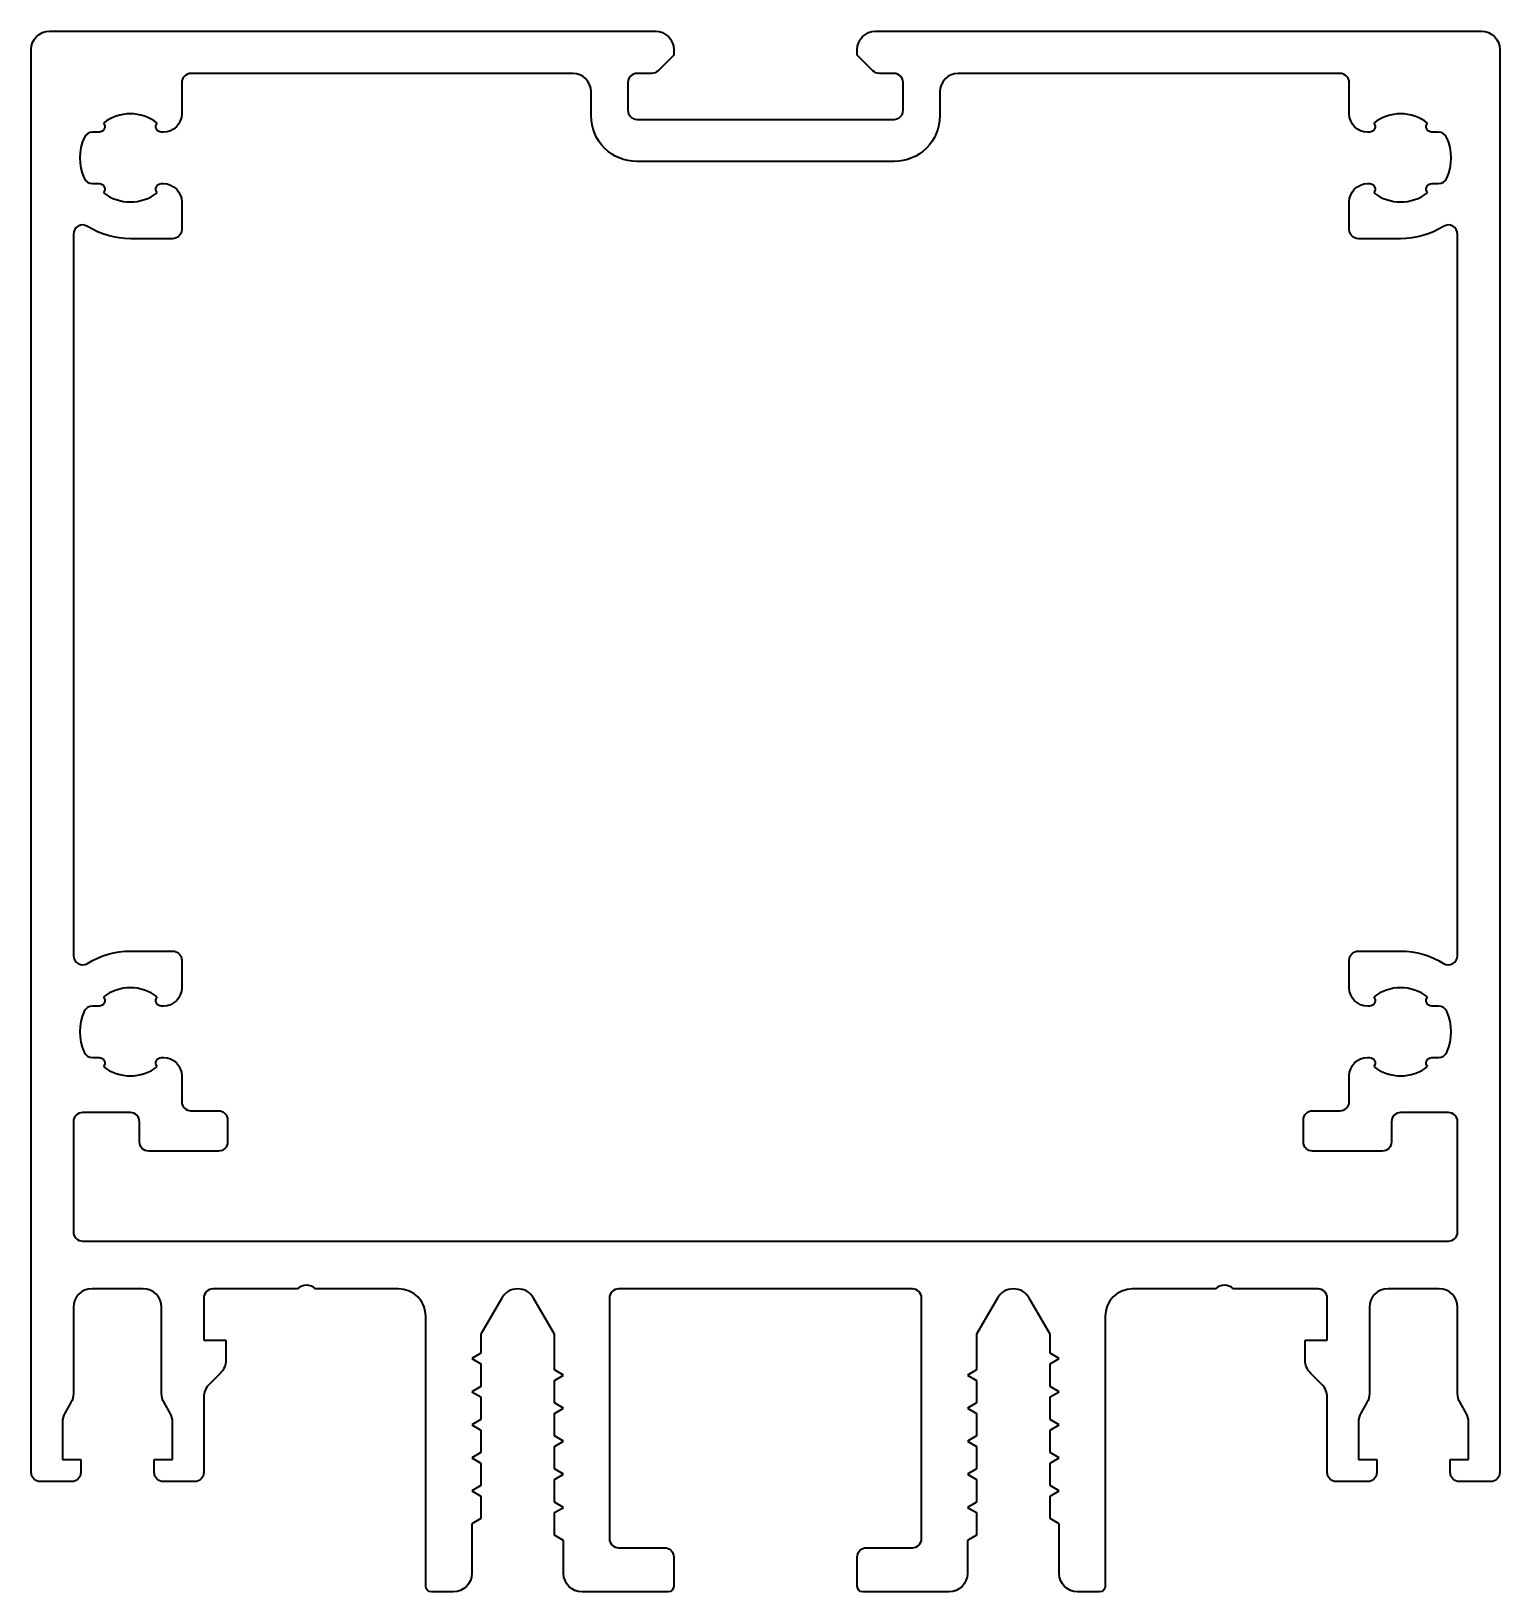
# Model space of a CAD drawing. Header units: millimetres. Extents: x -40 to 40, y 0 to 85.
import ezdxf

# ---------------------------------------------------------------- set-up
doc = ezdxf.new("R2010")
doc.units = ezdxf.units.MM
doc.layers.add('S03_AL_Kontur', color=7, linetype='Continuous', lineweight=35, true_color=0xffffff)

msp = doc.modelspace()

# ---------------------------------------------------------------- linework, layer by layer
at = {"layer": 'S03_AL_Kontur'}
for p, q in [((-39, 85), (-6, 85)), ((6, 85), (39, 85)), ((-40, 6.5), (-40, 84)), ((-5, 83.7), (-5.854, 82.846)), ((-5, 84), (-5, 83.7)), ((5, 83.7), (5, 84)), ((5.854, 82.846), (5, 83.7)), ((40, 84), (40, 6.5)), ((-10.5, 82.7), (-31.3, 82.7)), ((-6.207, 82.7), (-7, 82.7)), ((7, 82.7), (6.207, 82.7)), ((31.3, 82.7), (10.5, 82.7)), ((-31.8, 82.2), (-31.8, 80.5)), ((-9.5, 80.4), (-9.5, 81.7)), ((-7.5, 82.2), (-7.5, 80.7)), ((7.5, 80.7), (7.5, 82.2)), ((9.5, 81.7), (9.5, 80.4)), ((31.8, 80.5), (31.8, 82.2)), ((-7, 80.2), (7, 80.2)), ((-36.294, 79.5), (-36.662, 79.5)), ((-32.8, 79.5), (-32.906, 79.5)), ((32.906, 79.5), (32.8, 79.5)), ((36.662, 79.5), (36.294, 79.5)), ((7, 77.9), (-7, 77.9)), ((-36.662, 76.7), (-36.294, 76.7)), ((-32.906, 76.7), (-32.8, 76.7)), ((32.8, 76.7), (32.906, 76.7)), ((36.294, 76.7), (36.662, 76.7)), ((-31.8, 75.7), (-31.8, 74.2)), ((31.8, 74.2), (31.8, 75.7)), ((-37.7, 73.947), (-37.7, 34.653)), ((-32.3, 73.7), (-34.6, 73.7)), ((34.6, 73.7), (32.3, 73.7)), ((37.7, 34.653), (37.7, 73.947)), ((-34.6, 34.9), (-32.3, 34.9)), ((32.3, 34.9), (34.6, 34.9)), ((-31.8, 34.4), (-31.8, 32.9)), ((31.8, 32.9), (31.8, 34.4)), ((-36.294, 31.9), (-36.662, 31.9)), ((-32.8, 31.9), (-32.906, 31.9)), ((32.906, 31.9), (32.8, 31.9)), ((36.662, 31.9), (36.294, 31.9)), ((-36.662, 29.1), (-36.294, 29.1)), ((-32.906, 29.1), (-32.8, 29.1)), ((32.8, 29.1), (32.906, 29.1)), ((36.294, 29.1), (36.662, 29.1)), ((-31.8, 28.1), (-31.8, 26.7)), ((31.8, 26.7), (31.8, 28.1)), ((-37.7, 25.6), (-37.7, 19.6)), ((-34.6, 26.1), (-37.2, 26.1)), ((-34.1, 24.5), (-34.1, 25.6)), ((-31.3, 26.2), (-29.8, 26.2)), ((-29.3, 25.7), (-29.3, 24.5)), ((29.3, 24.5), (29.3, 25.7)), ((29.8, 26.2), (31.3, 26.2)), ((34.1, 25.6), (34.1, 24.5)), ((37.2, 26.1), (34.6, 26.1)), ((37.7, 19.6), (37.7, 25.6)), ((-29.8, 24), (-33.6, 24)), ((33.6, 24), (29.8, 24)), ((-37.2, 19.1), (37.2, 19.1)), ((-33.9, 16.5), (-36.7, 16.5)), ((-25.49, 16.5), (-30.1, 16.5)), ((-20, 16.5), (-24.51, 16.5)), ((8, 16.5), (-8, 16.5)), ((24.51, 16.5), (20, 16.5)), ((30.1, 16.5), (25.49, 16.5)), ((36.7, 16.5), (33.9, 16.5)), ((-37.7, 15.5), (-37.7, 10.807)), ((-32.9, 10.807), (-32.9, 15.5)), ((-30.6, 16), (-30.6, 13.7)), ((-14.366, 16), (-15.5, 14.036)), ((-11.5, 14.036), (-12.634, 16)), ((-8.5, 16), (-8.5, 2.9)), ((8.5, 2.9), (8.5, 16)), ((12.634, 16), (11.5, 14.036)), ((15.5, 14.036), (14.366, 16)), ((30.6, 13.7), (30.6, 16)), ((32.9, 15.5), (32.9, 10.807)), ((37.7, 10.807), (37.7, 15.5)), ((-18.5, 0.3), (-18.5, 15)), ((18.5, 15), (18.5, 0.3)), ((-30.6, 13.7), (-29.4, 13.7)), ((-29.4, 13.7), (-29.4, 12.614)), ((-15.5, 14.036), (-15.5, 12.989)), ((-11.5, 12.089), (-11.5, 14.036)), ((11.5, 14.036), (11.5, 12.089)), ((15.5, 12.989), (15.5, 14.036)), ((29.4, 12.614), (29.4, 13.7)), ((29.4, 13.7), (30.6, 13.7)), ((-15.5, 12.989), (-16, 12.7)), ((16, 12.7), (15.5, 12.989)), ((-29.693, 11.907), (-30.307, 11.293)), ((-16, 12.7), (-15.5, 12.411)), ((-15.5, 12.411), (-15.5, 11.189)), ((-11, 11.8), (-11.5, 12.089)), ((11.5, 12.089), (11, 11.8)), ((15.5, 12.411), (16, 12.7)), ((15.5, 11.189), (15.5, 12.411)), ((30.307, 11.293), (29.693, 11.907)), ((-15.5, 11.189), (-16, 10.9)), ((-11.5, 11.511), (-11, 11.8)), ((-11.5, 10.289), (-11.5, 11.511)), ((11, 11.8), (11.5, 11.511)), ((11.5, 11.511), (11.5, 10.289)), ((16, 10.9), (15.5, 11.189)), ((-37.834, 10.307), (-38.166, 9.732)), ((-32.434, 9.732), (-32.766, 10.307)), ((-30.6, 10.586), (-30.6, 6.5)), ((-16, 10.9), (-15.5, 10.611)), ((-15.5, 10.611), (-15.5, 9.389)), ((-11, 10), (-11.5, 10.289)), ((11.5, 10.289), (11, 10)), ((15.5, 10.611), (16, 10.9)), ((15.5, 9.389), (15.5, 10.611)), ((30.6, 6.5), (30.6, 10.586)), ((32.766, 10.307), (32.434, 9.732)), ((38.166, 9.732), (37.834, 10.307)), ((-15.5, 9.389), (-16, 9.1)), ((-11.5, 9.711), (-11, 10)), ((-11.5, 8.489), (-11.5, 9.711)), ((11, 10), (11.5, 9.711)), ((11.5, 9.711), (11.5, 8.489)), ((16, 9.1), (15.5, 9.389)), ((-38.3, 9.232), (-38.3, 7.2)), ((-32.3, 7.2), (-32.3, 9.232)), ((-16, 9.1), (-15.5, 8.811)), ((-15.5, 8.811), (-15.5, 7.589)), ((15.5, 8.811), (16, 9.1)), ((15.5, 7.589), (15.5, 8.811)), ((32.3, 9.232), (32.3, 7.2)), ((38.3, 7.2), (38.3, 9.232)), ((-11, 8.2), (-11.5, 8.489)), ((-11.5, 7.911), (-11, 8.2)), ((-11.5, 6.689), (-11.5, 7.911)), ((11.5, 8.489), (11, 8.2)), ((11, 8.2), (11.5, 7.911)), ((11.5, 7.911), (11.5, 6.689)), ((-38.3, 7.2), (-37.3, 7.2)), ((-37.3, 7.2), (-37.3, 6.5)), ((-33.3, 6.5), (-33.3, 7.2)), ((-33.3, 7.2), (-32.3, 7.2)), ((-15.5, 7.589), (-16, 7.3)), ((-16, 7.3), (-15.5, 7.011)), ((-15.5, 7.011), (-15.5, 5.789)), ((16, 7.3), (15.5, 7.589)), ((15.5, 7.011), (16, 7.3)), ((15.5, 5.789), (15.5, 7.011)), ((32.3, 7.2), (33.3, 7.2)), ((33.3, 7.2), (33.3, 6.5)), ((37.3, 6.5), (37.3, 7.2)), ((37.3, 7.2), (38.3, 7.2)), ((-37.8, 6), (-39.5, 6)), ((-31.1, 6), (-32.8, 6)), ((-11, 6.4), (-11.5, 6.689)), ((-11.5, 6.111), (-11, 6.4)), ((-11.5, 4.889), (-11.5, 6.111)), ((11.5, 6.689), (11, 6.4)), ((11, 6.4), (11.5, 6.111)), ((11.5, 6.111), (11.5, 4.889)), ((32.8, 6), (31.1, 6)), ((39.5, 6), (37.8, 6)), ((-15.5, 5.789), (-16, 5.5)), ((-16, 5.5), (-15.5, 5.211)), ((-15.5, 5.211), (-15.5, 3.989)), ((16, 5.5), (15.5, 5.789)), ((15.5, 5.211), (16, 5.5)), ((15.5, 3.989), (15.5, 5.211)), ((-11, 4.6), (-11.5, 4.889)), ((-11.5, 4.311), (-11, 4.6)), ((-11.5, 3.089), (-11.5, 4.311)), ((11.5, 4.889), (11, 4.6)), ((11, 4.6), (11.5, 4.311)), ((11.5, 4.311), (11.5, 3.089)), ((-15.5, 3.989), (-16, 3.7)), ((-16, 3.7), (-16, 1)), ((16, 3.7), (15.5, 3.989)), ((16, 1), (16, 3.7)), ((-11, 2.8), (-11.5, 3.089)), ((-11, 1), (-11, 2.8)), ((11.5, 3.089), (11, 2.8)), ((11, 2.8), (11, 1)), ((-8, 2.4), (-5.5, 2.4)), ((-5, 1.9), (-5, 0.3)), ((5, 0.3), (5, 1.9)), ((5.5, 2.4), (8, 2.4)), ((-17, 0), (-18.2, 0)), ((-5.3, 0), (-10, 0)), ((10, 0), (5.3, 0)), ((18.2, 0), (17, 0))]:
    msp.add_line(p, q, dxfattribs=at)
at = {"layer": 'S03_AL_Kontur', "extrusion": (0, 0, -1)}
for centre, radius, start, end in [((39, 84), 1, 0, 90), ((6, 84), 1, 90, 180), ((-6, 84), 1, 360, 90), ((-39, 84), 1, 90, 180), ((6.207, 83.2), 0.5, 225, 270), ((-6.207, 83.2), 0.5, 270, 315), ((36.294, 79.8), 0.3, 138.68279, 270), ((32.906, 79.8), 0.3, 270, 41.31721), ((32.8, 80.5), 1, 180, 270), ((7, 80.4), 2.5, 270, 360), ((-7, 80.4), 2.5, 180, 270), ((-32.8, 80.5), 1, 270, 0), ((-32.906, 79.8), 0.3, 138.68279, 270), ((-36.294, 79.8), 0.3, 270, 41.31721), ((36.294, 76.4), 0.3, 90, 221.31721), ((32.906, 76.4), 0.3, 318.68279, 90), ((32.8, 75.7), 1, 90, 180), ((-32.8, 75.7), 1, 0, 90), ((-32.906, 76.4), 0.3, 90, 221.31721), ((-36.294, 76.4), 0.3, 318.68279, 90), ((34.6, 78.1), 4.4, 270, 302.04683), ((32.3, 74.2), 0.5, 180, 270), ((-32.3, 74.2), 0.5, 270, 360), ((-34.6, 78.1), 4.4, 237.95317, 270), ((34.6, 30.5), 4.4, 57.95317, 90), ((32.3, 34.4), 0.5, 90, 180), ((-32.3, 34.4), 0.5, 360, 90), ((-34.6, 30.5), 4.4, 90, 122.04683), ((36.294, 32.2), 0.3, 138.68279, 270), ((32.906, 32.2), 0.3, 270, 41.31721), ((32.8, 32.9), 1, 180, 270), ((-32.8, 32.9), 1, 270, 0), ((-32.906, 32.2), 0.3, 138.68279, 270), ((-36.294, 32.2), 0.3, 270, 41.31721), ((36.294, 28.8), 0.3, 90, 221.31721), ((32.906, 28.8), 0.3, 318.68279, 90), ((32.8, 28.1), 1, 90, 180), ((-32.8, 28.1), 1, 360, 90), ((-32.906, 28.8), 0.3, 90, 221.31721), ((-36.294, 28.8), 0.3, 318.68279, 90), ((29.8, 25.7), 0.5, 90, 180), ((-29.8, 25.7), 0.5, 0, 90), ((33.6, 24.5), 0.5, 270, 360), ((29.8, 24.5), 0.5, 180, 270), ((-29.8, 24.5), 0.5, 270, 360), ((-33.6, 24.5), 0.5, 180, 270), ((30.4, 12.614), 1, 180, 225), ((-30.4, 12.614), 1, 315, 0), ((38.7, 10.807), 1, 180, 210), ((31.9, 10.807), 1, 330, 360), ((-31.9, 10.807), 1, 180, 210), ((-38.7, 10.807), 1, 330, 360), ((39.5, 6.5), 0.5, 270, 0), ((37.8, 6.5), 0.5, 180, 270), ((32.8, 6.5), 0.5, 270, 0), ((31.1, 6.5), 0.5, 180, 270), ((-31.1, 6.5), 0.5, 270, 0), ((-32.8, 6.5), 0.5, 180, 270), ((-37.8, 6.5), 0.5, 270, 0), ((-39.5, 6.5), 0.5, 180, 270), ((5.5, 1.9), 0.5, 90, 180), ((-5.5, 1.9), 0.5, 0, 90), ((17, 1), 1, 180, 270), ((10, 1), 1, 270, 0), ((-10, 1), 1, 180, 270), ((-17, 1), 1, 270, 0), ((18.2, 0.3), 0.3, 270, 0), ((5.3, 0.3), 0.3, 180, 270), ((-5.3, 0.3), 0.3, 270, 0), ((-18.2, 0.3), 0.3, 180, 270)]:
    msp.add_arc(centre, radius, start, end, dxfattribs=at)
at = {"layer": 'S03_AL_Kontur'}
for centre, radius, start, end in [((-31.3, 82.2), 0.5, 90, 180), ((-10.5, 81.7), 1, 0, 90), ((-7, 82.2), 0.5, 90, 180), ((7, 82.2), 0.5, 0, 90), ((10.5, 81.7), 1, 90, 180), ((31.3, 82.2), 0.5, 0, 90), ((-34.6, 78.1), 2.4, 52.26612, 127.73388), ((-7, 80.7), 0.5, 180, 270), ((7, 80.7), 0.5, 270, 0), ((34.6, 78.1), 2.4, 52.26612, 127.73388), ((-34.6, 78.1), 2.75, 156.42182, 203.57818), ((-36.662, 79), 0.5, 90, 156.42182), ((36.662, 79), 0.5, 23.57818, 90), ((34.6, 78.1), 2.75, 336.42182, 23.57818), ((-36.662, 77.2), 0.5, 203.57818, 270), ((36.662, 77.2), 0.5, 270, 336.42182), ((-34.6, 78.1), 2.4, 232.26612, 307.73388), ((34.6, 78.1), 2.4, 232.26612, 307.73388), ((-37.2, 73.947), 0.5, 57.95317, 180), ((37.2, 73.947), 0.5, 360, 122.04683), ((-37.2, 34.653), 0.5, 180, 302.04683), ((37.2, 34.653), 0.5, 237.95317, 360), ((-34.6, 30.5), 2.4, 52.26612, 127.73388), ((34.6, 30.5), 2.4, 52.26612, 127.73388), ((-34.6, 30.5), 2.75, 156.42182, 203.57818), ((-36.662, 31.4), 0.5, 90, 156.42182), ((36.662, 31.4), 0.5, 23.57818, 90), ((34.6, 30.5), 2.75, 336.42182, 23.57818), ((-36.662, 29.6), 0.5, 203.57818, 270), ((36.662, 29.6), 0.5, 270, 336.42182), ((-34.6, 30.5), 2.4, 232.26612, 307.73388), ((34.6, 30.5), 2.4, 232.26612, 307.73388), ((-31.3, 26.7), 0.5, 180, 270), ((31.3, 26.7), 0.5, 270, 0), ((-37.2, 25.6), 0.5, 90, 180), ((-34.6, 25.6), 0.5, 0, 90), ((34.6, 25.6), 0.5, 90, 180), ((37.2, 25.6), 0.5, 0, 90), ((-37.2, 19.6), 0.5, 180, 270), ((37.2, 19.6), 0.5, 270, 360), ((-36.7, 15.5), 1, 90, 180), ((-33.9, 15.5), 1, 0, 90), ((-30.1, 16), 0.5, 90, 180), ((-25, 16), 0.7, 45.58469, 134.41531), ((-20, 15), 1.5, 0, 90), ((-13.5, 15.5), 1, 30, 150), ((-8, 16), 0.5, 90, 180), ((8, 16), 0.5, 0, 90), ((13.5, 15.5), 1, 30, 150), ((20, 15), 1.5, 90, 180), ((25, 16), 0.7, 45.58469, 134.41531), ((30.1, 16), 0.5, 0, 90), ((33.9, 15.5), 1, 90, 180), ((36.7, 15.5), 1, 0, 90), ((-29.6, 10.586), 1, 135, 180), ((29.6, 10.586), 1, 360, 45), ((-37.3, 9.232), 1, 150, 180), ((-33.3, 9.232), 1, 0, 30), ((33.3, 9.232), 1, 150, 180), ((37.3, 9.232), 1, 0, 30), ((-8, 2.9), 0.5, 180, 270), ((8, 2.9), 0.5, 270, 0)]:
    msp.add_arc(centre, radius, start, end, dxfattribs=at)

doc.saveas('drawing.dxf')
